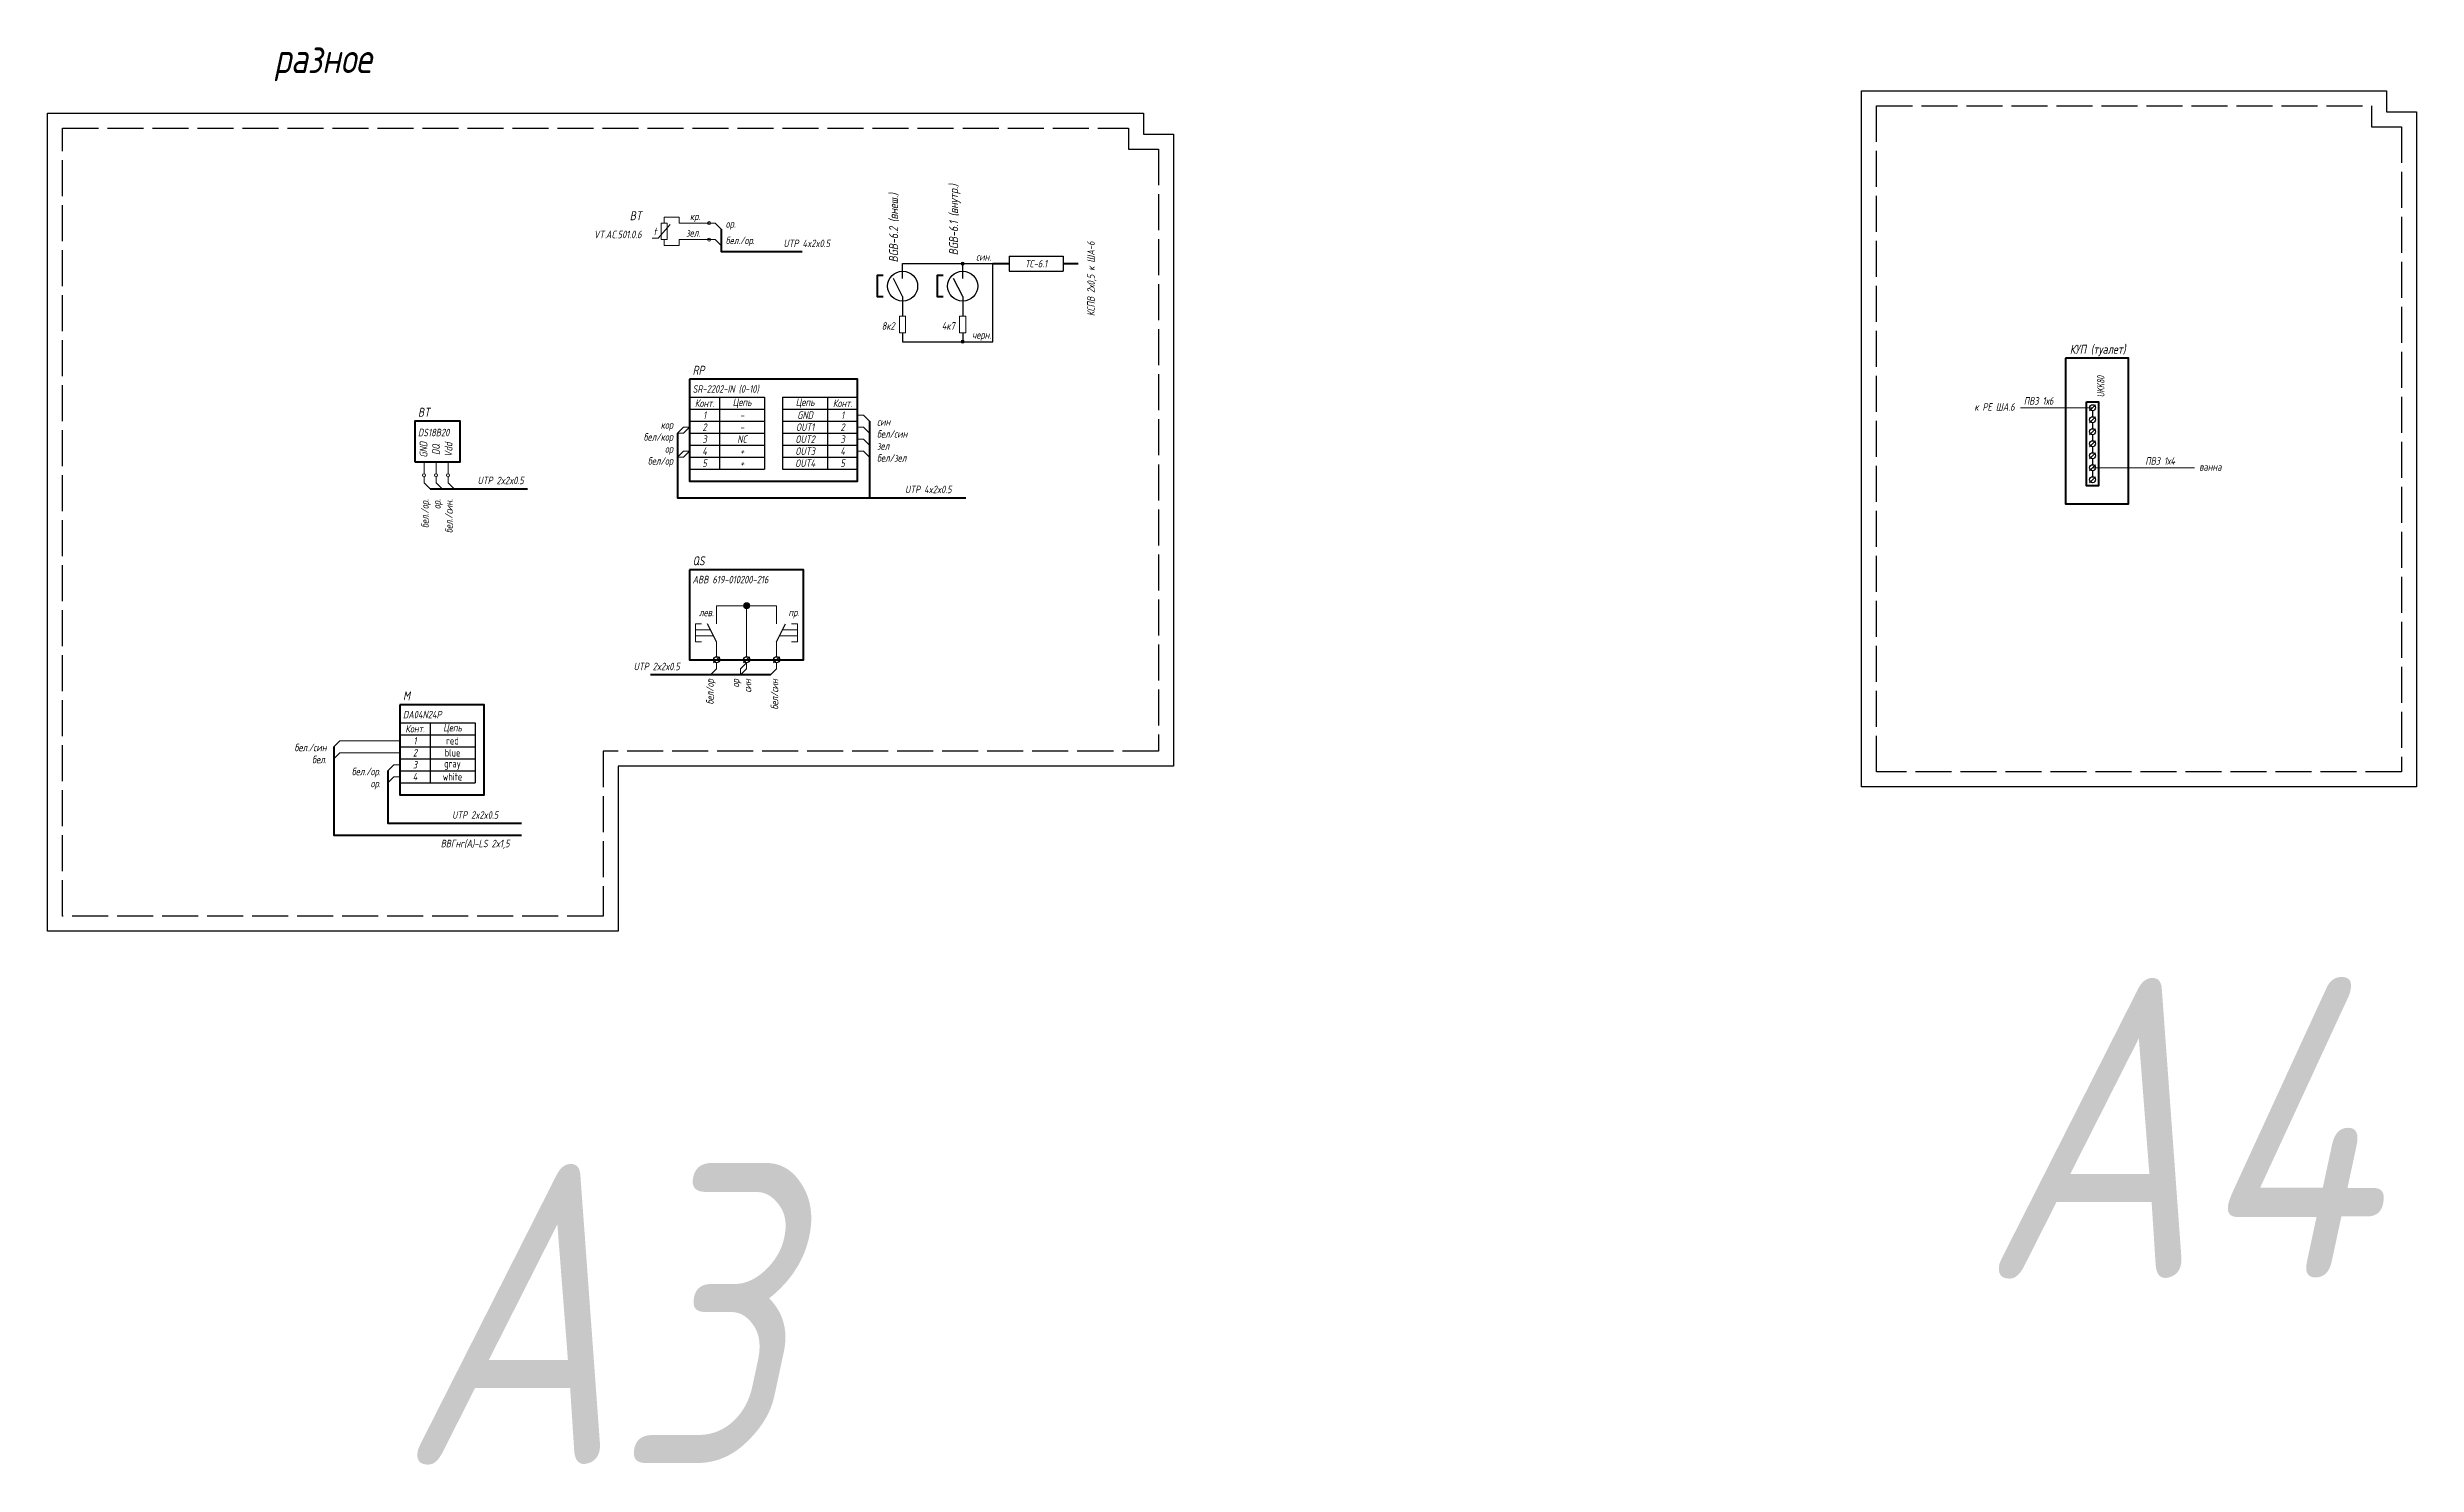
# Model space of a CAD drawing. Header units: millimetres. Extents: x 1422 to 2885, y -1408 to -789.
# Drawn here: x 2096 to 2885, y -1262 to -789 of the extents above; entities that cross this region are included whole.
import ezdxf
from ezdxf.enums import TextEntityAlignment as Align

# ---------------------------------------------------------------- set-up
doc = ezdxf.new("R2010")
doc.units = ezdxf.units.MM
doc.linetypes.add('ACAD_ISO02W100', pattern=[15, 12, -3])
doc.layers.add('noprint', color=2, linetype='Continuous', true_color=0xffff00, plot=False)
doc.layers.add('stamp', color=7, linetype='Continuous')
doc.styles.add('textstyle13', font='isocpeui.ttf', dxfattribs={"width": 0.8})
doc.styles.add('textstyle14', font='isocpeui.ttf', dxfattribs={"width": 0.8})
doc.styles.add('textstyle15', font='isocpeui.ttf', dxfattribs={"width": 0.8})
doc.styles.add('textstyle209', font='isocpeui.ttf', dxfattribs={"width": 0.8})
doc.styles.add('textstyle21', font='isocpeui.ttf', dxfattribs={"width": 0.8})
doc.styles.add('textstyle210', font='isocpeui.ttf', dxfattribs={"width": 0.8})
doc.styles.add('textstyle211', font='isocpeui.ttf', dxfattribs={"width": 0.8})
doc.styles.add('textstyle212', font='isocpeui.ttf', dxfattribs={"width": 0.8})
doc.styles.add('textstyle23', font='isocpeui.ttf', dxfattribs={"width": 0.8})
doc.styles.add('textstyle241', font='isocpeui.ttf', dxfattribs={"width": 0.8})
doc.styles.add('textstyle242', font='isocpeui.ttf', dxfattribs={"width": 0.8})
doc.styles.add('textstyle243', font='isocpeui.ttf', dxfattribs={"width": 0.8})
doc.styles.add('textstyle245', font='isocpeui.ttf', dxfattribs={"width": 0.8})
doc.styles.add('textstyle25', font='isocpeui.ttf', dxfattribs={"width": 0.8})
doc.styles.add('textstyle250', font='isocpeui.ttf', dxfattribs={"width": 0.8})
doc.styles.add('textstyle251', font='isocpeui.ttf', dxfattribs={"width": 0.8})
doc.styles.add('textstyle252', font='isocpeui.ttf', dxfattribs={"width": 0.8})
doc.styles.add('textstyle253', font='isocpeui.ttf', dxfattribs={"width": 0.8})
doc.styles.add('textstyle254', font='isocpeui.ttf', dxfattribs={"width": 0.8})
doc.styles.add('textstyle255', font='isocpeui.ttf', dxfattribs={"width": 0.8})
doc.styles.add('textstyle256', font='isocpeui.ttf', dxfattribs={"width": 0.8})
doc.styles.add('textstyle26', font='isocpeui.ttf', dxfattribs={"width": 0.8})
doc.styles.add('textstyle261', font='isocpeui.ttf', dxfattribs={"width": 0.8})
doc.styles.add('textstyle262', font='isocpeui.ttf', dxfattribs={"width": 0.6})
doc.styles.add('textstyle263', font='isocpeui.ttf', dxfattribs={"width": 0.8})
doc.styles.add('textstyle264', font='isocpeui.ttf', dxfattribs={"width": 0.8})
doc.styles.add('textstyle273', font='isocpeui.ttf', dxfattribs={"width": 0.8})
doc.styles.add('textstyle274', font='isocpeui.ttf', dxfattribs={"width": 0.8})
doc.styles.add('textstyle277', font='isocpeui.ttf', dxfattribs={"width": 0.8})
doc.styles.add('textstyle278', font='isocpeui.ttf', dxfattribs={"width": 0.8})
doc.styles.add('textstyle303', font='isocpeui.ttf', dxfattribs={"width": 0.8})
doc.styles.add('textstyle304', font='isocpeui.ttf', dxfattribs={"width": 0.8})
doc.styles.add('textstyle305', font='isocpeui.ttf', dxfattribs={"width": 0.8})
doc.styles.add('textstyle306', font='isocpeui.ttf', dxfattribs={"width": 0.8})
doc.styles.add('textstyle307', font='isocpeui.ttf', dxfattribs={"width": 0.8})
doc.styles.add('textstyle308', font='isocpeui.ttf', dxfattribs={"width": 0.8})
doc.styles.add('textstyle309', font='isocpeui.ttf', dxfattribs={"width": 0.8})
doc.styles.add('textstyle310', font='isocpeui.ttf', dxfattribs={"width": 0.8})
doc.styles.add('textstyle311', font='isocpeui.ttf', dxfattribs={"width": 0.8})
doc.styles.add('textstyle312', font='isocpeui.ttf', dxfattribs={"width": 0.8})
doc.styles.add('textstyle313', font='isocpeui.ttf', dxfattribs={"width": 0.8})
doc.styles.add('textstyle314', font='isocpeui.ttf', dxfattribs={"width": 0.8})
doc.styles.add('textstyle315', font='isocpeui.ttf', dxfattribs={"width": 0.8})
doc.styles.add('textstyle316', font='isocpeui.ttf', dxfattribs={"width": 0.8})
doc.styles.add('textstyle317', font='isocpeui.ttf', dxfattribs={"width": 0.8})
doc.styles.add('textstyle318', font='isocpeui.ttf', dxfattribs={"width": 0.8})
doc.styles.add('textstyle319', font='isocpeui.ttf', dxfattribs={"width": 0.8})
doc.styles.add('textstyle320', font='isocpeui.ttf', dxfattribs={"width": 0.8})
doc.styles.add('textstyle321', font='isocpeui.ttf', dxfattribs={"width": 0.8})
doc.styles.add('textstyle322', font='isocpeui.ttf', dxfattribs={"width": 0.8})
doc.styles.add('textstyle323', font='isocpeui.ttf', dxfattribs={"width": 0.8})
doc.styles.add('textstyle324', font='isocpeui.ttf', dxfattribs={"width": 0.8})
doc.styles.add('textstyle393', font='isocpeui.ttf', dxfattribs={"width": 0.8})
doc.styles.add('textstyle394', font='isocpeui.ttf', dxfattribs={"width": 0.8})
doc.styles.add('textstyle395', font='isocpeui.ttf', dxfattribs={"width": 0.8})
doc.styles.add('textstyle396', font='', dxfattribs={"width": 0.8})
doc.styles.add('textstyle397', font='isocpeui.ttf', dxfattribs={"width": 0.8})
doc.styles.add('textstyle398', font='', dxfattribs={"width": 0.8})
doc.styles.add('textstyle399', font='isocpeui.ttf', dxfattribs={"width": 0.8})
doc.styles.add('textstyle400', font='', dxfattribs={"width": 0.8})
doc.styles.add('textstyle401', font='isocpeui.ttf', dxfattribs={"width": 0.8})
doc.styles.add('textstyle402', font='', dxfattribs={"width": 0.8})
doc.styles.add('textstyle403', font='isocpeui.ttf', dxfattribs={"width": 0.8})
doc.styles.add('textstyle404', font='isocpeui.ttf', dxfattribs={"width": 0.8})
doc.styles.add('textstyle405', font='isocpeui.ttf', dxfattribs={"width": 0.8})
doc.styles.add('textstyle406', font='isocpeui.ttf', dxfattribs={"width": 0.8})
doc.styles.add('textstyle407', font='isocpeui.ttf', dxfattribs={"width": 0.8})
doc.styles.add('textstyle408', font='isocpeui.ttf', dxfattribs={"width": 0.8})
doc.styles.add('textstyle409', font='isocpeui.ttf', dxfattribs={"width": 0.8})
doc.styles.add('textstyle410', font='isocpeui.ttf', dxfattribs={"width": 0.8})
doc.styles.add('textstyle411', font='isocpeui.ttf', dxfattribs={"width": 0.8})
doc.styles.add('textstyle412', font='isocpeui.ttf', dxfattribs={"width": 0.8})
doc.styles.add('textstyle413', font='isocpeui.ttf', dxfattribs={"width": 0.8})
doc.styles.add('textstyle414', font='isocpeui.ttf', dxfattribs={"width": 0.8})
doc.styles.add('textstyle415', font='isocpeui.ttf', dxfattribs={"width": 0.8})
doc.styles.add('textstyle416', font='isocpeui.ttf', dxfattribs={"width": 0.8})
doc.styles.add('textstyle417', font='isocpeui.ttf', dxfattribs={"width": 0.8})
doc.styles.add('textstyle418', font='isocpeui.ttf', dxfattribs={"width": 0.8})
doc.styles.add('textstyle419', font='isocpeui.ttf', dxfattribs={"width": 0.8})
doc.styles.add('textstyle420', font='isocpeui.ttf', dxfattribs={"width": 0.8})
doc.styles.add('textstyle421', font='isocpeui.ttf', dxfattribs={"width": 0.8})
doc.styles.add('textstyle422', font='isocpeui.ttf', dxfattribs={"width": 0.8})
doc.styles.add('textstyle423', font='isocpeui.ttf', dxfattribs={"width": 0.8})
doc.styles.add('textstyle424', font='isocpeui.ttf', dxfattribs={"width": 0.8})
doc.styles.add('textstyle425', font='isocpeui.ttf', dxfattribs={"width": 0.8})
doc.styles.add('textstyle426', font='isocpeui.ttf', dxfattribs={"width": 0.8})
doc.styles.add('ГОСТ-ISOCPEUR', font='isocpeui.ttf', dxfattribs={"width": 0.8})
doc.styles.get('textstyle396').set_extended_font_data('standard')
doc.styles.get('textstyle398').set_extended_font_data('standard')
doc.styles.get('textstyle400').set_extended_font_data('standard')
doc.styles.get('textstyle402').set_extended_font_data('standard')

# ---------------------------------------------------------------- blocks, each defined once
blk = doc.blocks.new('*T12')
at = {"color": 0, "lineweight": -2}
for p, q in [((0, 0), (25, 0)), ((0, 0), (0, -20)), ((0, -4), (25, -4)), ((10, 0), (10, -20)), ((25, 0), (25, -20)), ((0, -8), (25, -8)), ((0, -12), (25, -12)), ((0, -16), (25, -16)), ((0, -20), (25, -20))]:
    blk.add_line(p, q, dxfattribs=at)
at = {"char_height": 2.5, "attachment_point": 5}
for s, insert, width, style in [('Конт.', (5, -2), 10, 'textstyle393'), ('1', (5, -6), 10, 'textstyle395'), ('Цепь', (17.5, -2), 15, 'textstyle394'), ('red', (17.5, -6), 15, 'textstyle396'), ('{3}', (5, -14), 10, 'textstyle399'), ('{2}', (5, -10), 10, 'textstyle397'), ('gray', (17.5, -14), 15, 'textstyle400'), ('blue', (17.5, -10), 15, 'textstyle398'), ('{4}', (5, -18), 10, 'textstyle401'), ('white', (17.5, -18), 15, 'textstyle402')]:
    blk.add_mtext(s, dxfattribs=dict(at, insert=insert, width=width, style=style))
blk = doc.blocks.new('*T13')
at = {"color": 0, "lineweight": -2}
for p, q in [((0, 0), (25, 0)), ((0, 0), (0, -24)), ((0, -4), (25, -4)), ((10, 0), (10, -24)), ((25, 0), (25, -24)), ((0, -8), (25, -8)), ((0, -12), (25, -12)), ((0, -16), (25, -16)), ((0, -20), (25, -20)), ((0, -24), (25, -24))]:
    blk.add_line(p, q, dxfattribs=at)
at = {"char_height": 2.5, "attachment_point": 5}
for s, insert, width, style in [('Конт.', (5, -2), 10, 'textstyle403'), ('1', (5, -6), 10, 'textstyle405'), ('Цепь', (17.5, -2), 15, 'textstyle404'), ('{-}', (17.5, -6), 15, 'textstyle406'), ('{3}', (5, -14), 10, 'textstyle409'), ('{2}', (5, -10), 10, 'textstyle407'), ('{NC}', (17.5, -14), 15, 'textstyle410'), ('{-}', (17.5, -10), 15, 'textstyle408'), ('{5}', (5, -22), 10, 'textstyle413'), ('{4}', (5, -18), 10, 'textstyle411'), ('{+}', (17.5, -18), 15, 'textstyle412'), ('{+}', (17.5, -22), 15, 'textstyle414')]:
    blk.add_mtext(s, dxfattribs=dict(at, insert=insert, width=width, style=style))
blk = doc.blocks.new('*T14')
at = {"color": 0, "lineweight": -2}
for p, q in [((0, 0), (25, 0)), ((0, 0), (0, -24)), ((0, -4), (25, -4)), ((15, 0), (15, -24)), ((25, 0), (25, -24)), ((0, -8), (25, -8)), ((0, -12), (25, -12)), ((0, -16), (25, -16)), ((0, -20), (25, -20)), ((0, -24), (25, -24))]:
    blk.add_line(p, q, dxfattribs=at)
at = {"char_height": 2.5, "attachment_point": 5}
for s, insert, width, style in [('Цепь', (7.5, -2), 15, 'textstyle415'), ('{GND}', (7.5, -6), 15, 'textstyle417'), ('Конт.', (20, -2), 10, 'textstyle416'), ('1', (20, -6), 10, 'textstyle418'), ('{OUT2}', (7.5, -14), 15, 'textstyle421'), ('{OUT1}', (7.5, -10), 15, 'textstyle419'), ('{3}', (20, -14), 10, 'textstyle422'), ('{2}', (20, -10), 10, 'textstyle420'), ('{OUT4}', (7.5, -22), 15, 'textstyle425'), ('{OUT3}', (7.5, -18), 15, 'textstyle423'), ('{5}', (20, -22), 10, 'textstyle426'), ('{4}', (20, -18), 10, 'textstyle424')]:
    blk.add_mtext(s, dxfattribs=dict(at, insert=insert, width=width, style=style))
blk = doc.blocks.new('клемма на 7')
for p, q in [((3, -1), (1, -3)), ((3, -5), (1, -7)), ((2, -3), (2, -5)), ((2, -7), (2, -9)), ((3, -9), (1, -11)), ((3, -13), (1, -15)), ((2, -11), (2, -13)), ((2, -15), (2, -17)), ((3, -17), (1, -19)), ((3, -21), (1, -23)), ((2, -19), (2, -21)), ((2, -23), (2, -25)), ((3, -25), (1, -27))]:
    blk.add_line(p, q)
at = {"lineweight": 70}
blk.add_lwpolyline([(0, 0), (4, 0), (4, -28), (0, -28)], close=True, dxfattribs=at)
for centre in [(2, -2), (2, -6), (2, -10), (2, -14), (2, -18), (2, -22), (2, -26)]:
    blk.add_circle(centre, 1)
blk = doc.blocks.new('*T38')
at = {"color": 0, "linetype": 'ByBlock', "lineweight": -2, "transparency": 16777216}
for p, q in [((0, 0), (18, 0)), ((0, 0), (0, -5)), ((18, 0), (18, -5)), ((0, -5), (18, -5))]:
    blk.add_line(p, q, dxfattribs=at)
at = {"color": 0, "transparency": 16777216, "insert": (9, -2.5), "char_height": 2.5, "width": 17, "attachment_point": 5, "style": 'ГОСТ-ISOCPEUR'}
blk.add_mtext('ТС-6.1', dxfattribs=at)

msp = doc.modelspace()

# ---------------------------------------------------------------- hatches: boundary and pattern name
h = msp.add_hatch(color=256)
h.dxf.hatch_style = 1
edge = h.paths.add_edge_path()
edge.add_arc((2400.5, -861.5), 0.5, 0, 360)
h = msp.add_hatch(color=256)
h.dxf.hatch_style = 1
edge = h.paths.add_edge_path()
edge.add_arc((2400.5, -887.5), 0.5, 0, 360)
at = {"lineweight": 13}
h = msp.add_hatch(color=256, dxfattribs=at)
edge = h.paths.add_edge_path(flags=0)
edge.add_arc((2328.5, -975.5), 1, 0, 360)

# ---------------------------------------------------------------- linework, layer by layer
for p, q in [((2380.5, -866.5), (2380.5, -861.5)), ((2380.5, -861.5), (2410.5, -861.5)), ((2400.5, -866.5), (2400.5, -861.5)), ((2410.5, -887.5), (2410.5, -861.5)), ((2380.5, -872.5), (2380.5, -879)), ((2400.5, -872.5), (2400.5, -879)), ((2400.5, -884.5), (2400.5, -887.5)), ((2319.5, -992.5), (2317.5, -994.5)), ((2329.5, -992.5), (2327.5, -994.5)), ((2339.5, -992.5), (2337.5, -994.5))]:
    msp.add_line(p, q)
at = {"lineweight": 50}
for p, q in [((2410.5, -861.5), (2416, -861.5)), ((2434, -861.5), (2439, -861.5)), ((2223, -936.5), (2255.5, -936.5))]:
    msp.add_line(p, q, dxfattribs=at)
at = {"lineweight": 13}
for p, q in [((2221, -927.5), (2221, -931.5)), ((2225, -927.5), (2225, -931.5)), ((2229, -927.5), (2229, -931.5)), ((2338.5, -975.5), (2328.5, -975.5)), ((2338.5, -981.5), (2338.5, -975.5)), ((2313.5, -981.5), (2311.5, -981.5)), ((2311.5, -981.5), (2311.5, -987.5)), ((2316.5, -983.5), (2311.5, -983.5)), ((2311.5, -985.5), (2317.5, -985.5)), ((2345.5, -985.5), (2339.5, -985.5)), ((2340.5, -983.5), (2345.5, -983.5)), ((2343.5, -981.5), (2345.5, -981.5)), ((2345.5, -981.5), (2345.5, -987.5)), ((2311.5, -987.5), (2313.5, -987.5)), ((2318.5, -987.5), (2318.5, -992.5)), ((2338.5, -987.5), (2338.5, -992.5)), ((2345.5, -987.5), (2343.5, -987.5))]:
    msp.add_line(p, q, dxfattribs=at)
for points in [[(2300, -853.5), (2302, -853.5), (2302, -848), (2300, -848)], [(2379.5, -884.5), (2381.5, -884.5), (2381.5, -879), (2379.5, -879)], [(2399.5, -884.5), (2401.5, -884.5), (2401.5, -879), (2399.5, -879)]]:
    msp.add_lwpolyline(points, close=True, dxfattribs=at)
for points in [[(2316, -848), (2318, -848), (2320, -850)], [(2316, -853.5), (2318, -853.5), (2320, -855.5)], [(2365.5, -912), (2367.5, -912), (2369.5, -914)], [(2309.5, -916), (2307.5, -916), (2305.5, -918)], [(2305.5, -918), (2307.5, -918), (2309.5, -916)], [(2365.5, -916), (2367.5, -916), (2369.5, -918)], [(2365.5, -920), (2367.5, -920), (2369.5, -922)], [(2309.5, -924), (2307.5, -924), (2305.5, -926)], [(2305.5, -926), (2307.5, -926), (2309.5, -924)], [(2365.5, -924), (2367.5, -924), (2369.5, -926)], [(2221, -932.5), (2221, -934.5), (2223, -936.5)], [(2225, -932.5), (2225, -934.5), (2227, -936.5)], [(2229, -932.5), (2229, -934.5), (2231, -936.5)], [(2318.5, -981.5), (2318.5, -975.5), (2328.5, -975.5), (2328.5, -992.5)], [(2318.5, -994.5), (2318.5, -996.5), (2316.5, -998.5)], [(2328.5, -994.5), (2328.5, -996.5), (2326.5, -998.5)], [(2328.5, -994.5), (2326.5, -996.5), (2326.5, -998.5)], [(2338.5, -994.5), (2338.5, -996.5), (2336.5, -998.5)], [(2213, -1020.5), (2193, -1020.5), (2191, -1022.5)], [(2213, -1024.5), (2193, -1024.5), (2191, -1026.5)], [(2213, -1028.5), (2211, -1028.5), (2209, -1030.5)], [(2213, -1032.5), (2211, -1032.5), (2209, -1034.5)]]:
    msp.add_lwpolyline(points, dxfattribs=at)
at = {"lineweight": 50, "flags": 128}
for points in [[(2320, -850), (2320, -857.5), (2347, -857.5)], [(2369.5, -914), (2369.5, -939.5), (2401.5, -939.5)], [(2305.5, -918), (2305.5, -939.5), (2369.5, -939.5)], [(2336.5, -998.5), (2296.5, -998.5)], [(2191, -1022.5), (2191, -1052), (2253.5, -1052)], [(2209, -1030.5), (2209, -1048), (2253.5, -1048)]]:
    msp.add_lwpolyline(points, dxfattribs=at)
at = {"lineweight": 200}
for points in [[(2374, -865.5), (2372, -865.5), (2372, -872.5), (2374, -872.5)], [(2394, -865.5), (2392, -865.5), (2392, -872.5), (2394, -872.5)]]:
    msp.add_lwpolyline(points, dxfattribs=at)
for points in [[(2380.5, -872.5), (2377.5, -866.5)], [(2400.5, -872.5), (2397.5, -866.5)], [(2380.5, -884.5), (2380.5, -887.5), (2410.5, -887.5)], [(2318.5, -987.5), (2315.5, -981.5)], [(2338.5, -987.5), (2341.5, -981.5)]]:
    msp.add_lwpolyline(points)
at = {"lineweight": 70}
for points in [[(2309.5, -900), (2309.5, -934), (2365.5, -934), (2365.5, -900)], [(2768, -893), (2768, -941.5), (2789, -941.5), (2789, -893)], [(2218, -927.5), (2233, -927.5), (2233, -914), (2218, -914)], [(2309.5, -963.5), (2309.5, -993.5), (2347.5, -993.5), (2347.5, -963.5)], [(2213, -1008.5), (2213, -1038.5), (2241, -1038.5), (2241, -1008.5)]]:
    msp.add_lwpolyline(points, close=True, dxfattribs=at)
at = {"lineweight": 13}
for centre, radius in [((2316, -848), 0.5), ((2316, -853.5), 0.5), ((2400.5, -861.5), 0.5), ((2400.5, -887.5), 0.5), ((2221, -932), 0.5), ((2225, -932), 0.5), ((2229, -932), 0.5), ((2328.5, -975.5), 1)]:
    msp.add_circle(centre, radius, dxfattribs=at)
for centre, radius in [((2380.5, -869), 5), ((2400.5, -869), 5), ((2318.5, -993.5), 1), ((2328.5, -993.5), 1), ((2338.5, -993.5), 1)]:
    msp.add_circle(centre, radius)
at = {"layer": 'noprint'}
for points in [[(2700, -803.91), (2875, -803.91), (2875, -810.91), (2885, -810.91), (2885, -1035.91), (2700, -1035.91)], [(2095.5, -811.38), (2460.71, -811.38), (2460.71, -818.38), (2470.71, -818.38), (2470.71, -1029), (2285.71, -1029), (2285.71, -1084), (2095.5, -1084)]]:
    msp.add_lwpolyline(points, close=True, dxfattribs=at)
at = {"layer": 'noprint', "linetype": 'ACAD_ISO02W100'}
for points in [[(2705, -808.91), (2870, -808.91), (2870, -815.91), (2880, -815.91), (2880, -1030.91), (2705, -1030.91)], [(2100.5, -816.38), (2455.71, -816.38), (2455.71, -823.38), (2465.71, -823.38), (2465.71, -1024), (2280.71, -1024), (2280.71, -1079), (2100.5, -1079)]]:
    msp.add_lwpolyline(points, close=True, dxfattribs=at)
at = {"layer": 'stamp', "lineweight": 13}
for p, q in [((2777, -909.5), (2753, -909.5)), ((2811, -929.5), (2777, -929.5))]:
    msp.add_line(p, q, dxfattribs=at)
for points in [[(2303, -848.5), (2299, -853), (2297, -853)], [(2301, -848), (2301, -846), (2306, -846), (2306, -848), (2316, -848)], [(2301, -853.5), (2301, -855.5), (2306, -855.5), (2306, -853.5), (2316, -853.5)]]:
    msp.add_lwpolyline(points, dxfattribs=at)

# ---------------------------------------------------------------- block references
for name, p in [('*T38', (2416, -859)), ('*T13', (2309.5, -906)), ('*T14', (2340.5, -906)), ('клемма на 7', (2775, -907.5)), ('*T12', (2213, -1014.5))]:
    msp.add_blockref(name, p)

# ---------------------------------------------------------------- texts
at = {"width": 0.8}
for s, height, style, p in [('BGB-6.1 (внутр.)', 3, 'textstyle304', (2399, -835.03)), ('BGB-6.2 (внеш.)', 3, 'textstyle304', (2379, -838.03)), ('бел./ор.', 2.5, 'textstyle209', (2222.54, -940)), ('ор.', 2.5, 'textstyle210', (2226.54, -940)), ('бел./син.', 2.5, 'textstyle211', (2230.54, -940)), ('бел/ор', 2.5, 'textstyle317', (2317.54, -1000)), ('ор', 2.5, 'textstyle313', (2326.04, -1000)), ('син', 2.5, 'textstyle314', (2330.04, -1000)), ('бел/син', 2.5, 'textstyle318', (2339.04, -1000))]:
    msp.add_text(s, height=height, rotation=90, dxfattribs=dict(at, style=style)).set_placement(p, align=Align.RIGHT)
for s, height, style, p in [('BT', 3, 'textstyle304', (2293.5, -847.03)), ('VT.AC.501.0.6', 2.5, 'textstyle305', (2293.5, -853.03)), ('зел.', 2.5, 'textstyle308', (2313.04, -852.5)), ('кр.', 2.5, 'textstyle307', (2313.04, -847)), ('син.', 2.5, 'textstyle321', (2410, -860.5)), ('черн.', 2.5, 'textstyle321', (2410, -886.5)), ('КУП (туалет)', 3, 'textstyle277', (2788, -891.53)), ('кор', 2.5, 'textstyle321', (2304, -916.5)), ('к PE ША.6', 2.5, 'textstyle264', (2751.04, -910.5)), ('бел/кор', 2.5, 'textstyle320', (2304, -920.5)), ('ор', 2.5, 'textstyle256', (2304, -924.5)), ('бел/ор', 2.5, 'textstyle252', (2304, -928.5)), ('лев.', 2.5, 'textstyle315', (2317.54, -979)), ('пр.', 2.5, 'textstyle316', (2346.04, -979)), ('бел./син', 2.5, 'textstyle245', (2188.54, -1024)), ('бел.', 2.5, 'textstyle250', (2188.54, -1028)), ('бел./ор.', 2.5, 'textstyle241', (2206.54, -1032)), ('ор.', 2.5, 'textstyle242', (2206.54, -1036))]:
    msp.add_text(s, height=height, dxfattribs=dict(at, style=style)).set_placement(p, align=Align.RIGHT)
for s, style, p in [('t', 'textstyle303', (2298.04, -852)), ('UTP 4x2x0.5', 'textstyle306', (2348.54, -856)), ('ПВ3 1х6', 'textstyle263', (2759.04, -908.5)), ('ПВ3 1х4', 'textstyle273', (2799.54, -928.5)), ('UTP 2x2x0.5', 'textstyle212', (2246.54, -935)), ('UTP 4x2x0.5', 'textstyle254', (2389.04, -938)), ('UTP 2x2x0.5', 'textstyle319', (2298.54, -997)), ('UTP 2x2x0.5', 'textstyle243', (2238.04, -1046.5)), ('ВВГнг(А)-LS 2x1,5', 'textstyle251', (2238.04, -1056))]:
    msp.add_text(s, height=2.5, dxfattribs=dict(at, style=style)).set_placement(p, align=Align.CENTER)
for s, height, style, p in [('ор.', 2.5, 'textstyle310', (2321.54, -849.5)), ('бел./ор.', 2.5, 'textstyle309', (2321.54, -855)), ('8к2', 2.5, 'textstyle310', (2373.54, -883.5)), ('4к7', 2.5, 'textstyle310', (2393.54, -883.5)), ('RP', 3, 'textstyle26', (2310.5, -898.53)), ('SR-2202-IN (0-10)', 2.5, 'textstyle25', (2310.5, -904.53)), ('BT', 3, 'textstyle15', (2219, -912.53)), ('син', 2.5, 'textstyle253', (2371.96, -915.5)), ('DS18B20', 2.5, 'textstyle14', (2219, -919.03)), ('зел', 2.5, 'textstyle323', (2371.96, -923.5)), ('бел/син', 2.5, 'textstyle322', (2371.96, -919.5)), ('бел/зел', 2.5, 'textstyle324', (2371.96, -927.5)), ('ванна', 2.5, 'textstyle274', (2812.54, -930.5)), ('QS', 3, 'textstyle312', (2310.5, -962.03)), ('ABB 619-010200-216', 2.5, 'textstyle311', (2310.5, -968.03)), ('DA04N24P', 2.5, 'textstyle21', (2214, -1013.03)), ('M', 3, 'textstyle23', (2214, -1007.03))]:
    msp.add_text(s, height=height, dxfattribs=dict(at, style=style)).set_placement(p)
at = {"lineweight": 13, "style": 'ГОСТ-ISOCPEUR', "width": 0.8}
msp.add_text('КСПВ 2х0,5 к ША-6', height=2.5, rotation=90, dxfattribs=at).set_placement((2444.5, -879))
at = {"style": 'textstyle262', "width": 0.6}
msp.add_text('UKK80', height=2.5, rotation=90, dxfattribs=at).set_placement((2781, -906))
at = {"insert": (2225, -923.5), "char_height": 2.5, "width": 15, "attachment_point": 5, "rotation": 90, "style": 'textstyle13'}
msp.add_mtext('{GND\\PDQ\\PVdd}', dxfattribs=at)
at = {"layer": 'noprint', "width": 0.8}
for s, height, style, p in [('разное', 10, 'textstyle255', (2171, -798)), ('А4', 100, 'textstyle278', (2739.26, -1199.55)), ('А3', 100, 'textstyle261', (2212.27, -1261.54))]:
    msp.add_text(s, height=height, dxfattribs=dict(at, style=style)).set_placement(p)

doc.saveas('drawing.dxf')
